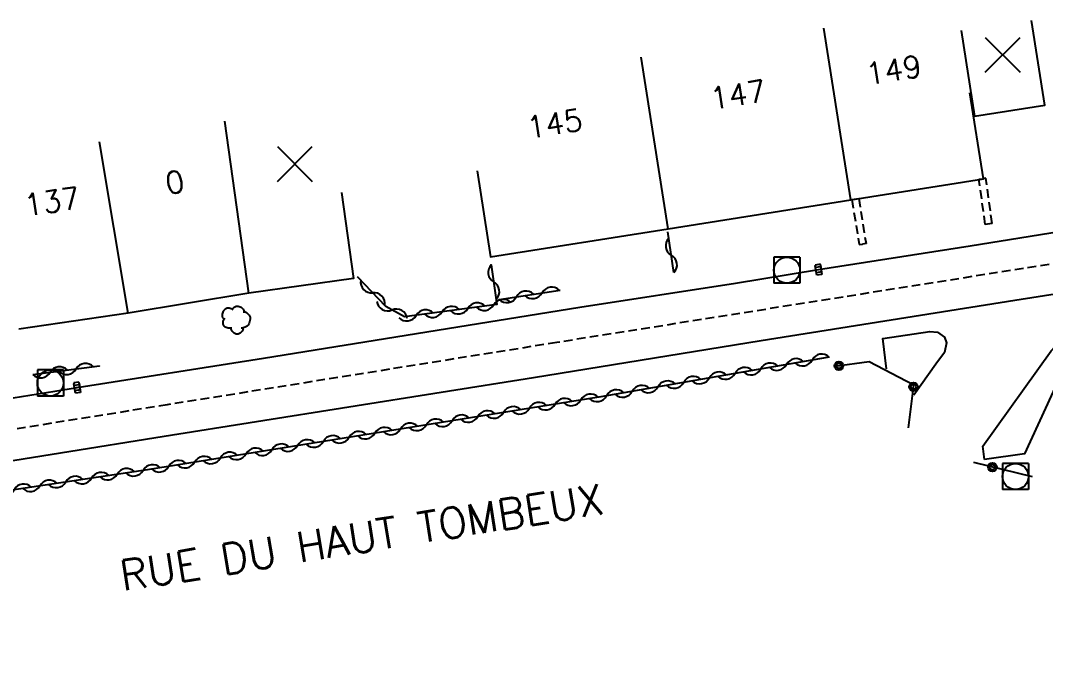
# Model space of a CAD drawing. Header units: millimetres. Extents: x 257000 to 258000, y 143999 to 144912.
# Drawn here: x 257600.6 to 257659.5, y 144025.3 to 144062.9 of the extents above; entities that cross this region are included whole.
import ezdxf
from ezdxf.enums import TextEntityAlignment as Align

# ---------------------------------------------------------------- set-up
doc = ezdxf.new("R2010")
doc.units = ezdxf.units.MM
doc.linetypes.add('DASHED', pattern=[0.75, 0.5, -0.25])
doc.layers.get('0').update_dxf_attribs({"linetype": 'CONTINUOUS'})
for name, color, linetype in [('W0001', 6, 'DASHED'), ('W0008', 7, 'CONTINUOUS'), ('W0100', 7, 'CONTINUOUS'), ('W0112', 1, 'DASHED'), ('W0300', 7, 'CONTINUOUS'), ('W0310', 3, 'CONTINUOUS'), ('W0322', 7, 'CONTINUOUS'), ('W0400', 7, 'CONTINUOUS'), ('W0420', 7, 'CONTINUOUS'), ('W0989', 7, 'CONTINUOUS'), ('W0991', 7, 'CONTINUOUS'), ('W1102', 7, 'CONTINUOUS')]:
    doc.layers.add(name, color=color, linetype=linetype)
doc.styles.get("Standard").update_dxf_attribs({"font": 'romans.shx', "width": 0.85})

# ---------------------------------------------------------------- blocks, each defined once
blk = doc.blocks.new('T400')
for p, q in [((-0.15, 0.3), (0.15, 0.3)), ((-0.15, -0.25), (-0.15, 0.3)), ((-0.15, 0.15), (0.15, 0.15)), ((-0.15, 0), (0.15, 0)), ((0.15, 0.3), (0.15, -0.25)), ((-0.15, -0.15), (0.15, -0.15)), ((-0.15, -0.25), (-0.15, -0.3)), ((-0.15, -0.3), (0.15, -0.3)), ((0.15, -0.3), (0.15, -0.25))]:
    blk.add_line(p, q)
blk = doc.blocks.new('T420')
for p, q in [((0.75, 0.75), (-0.75, 0.75)), ((-0.75, 0.75), (-0.75, -0.75)), ((0.75, 0.75), (0.75, -0.75)), ((0.75, -0.75), (-0.75, -0.75))]:
    blk.add_line(p, q)
blk.add_ellipse((0, 0), major_axis=(-0.53, 0.53), ratio=1, start_param=3.926991, end_param=10.210176)
blk = doc.blocks.new('t991o')
at = {"color": 0, "linetype": 'Continuous'}
for p, q in [((-1, 1), (1, -1)), ((-1, -1), (1, 1))]:
    blk.add_line(p, q, dxfattribs=at)
blk = doc.blocks.new('T300')
for p, q in [((-0.686, 0.629), (-0.8, 0.514)), ((-0.571, 0.686), (-0.686, 0.629)), ((-0.457, 0.686), (-0.571, 0.686)), ((-0.286, 0.629), (-0.457, 0.686)), ((-0.286, 0.629), (-0.171, 0.743)), ((-0.229, 0.571), (-0.286, 0.629)), ((-0.171, 0.743), (-0.057, 0.8)), ((-0.057, 0.8), (0.057, 0.8)), ((0.057, 0.8), (0.229, 0.743)), ((0.229, 0.743), (0.343, 0.629)), ((0.343, 0.629), (0.4, 0.514)), ((-0.8, 0.514), (-0.857, 0.343)), ((-0.857, 0.343), (-0.857, 0.171)), ((-0.857, 0.171), (-0.743, 0.057)), ((-0.8, -0.057), (-0.743, 0.057)), ((-0.743, 0.057), (-0.686, 0.114)), ((0.457, 0.457), (0.343, 0.457)), ((0.4, 0.514), (0.4, 0.457)), ((0.571, 0.4), (0.457, 0.457)), ((0.571, 0.4), (0.686, 0.286)), ((0.686, 0.286), (0.743, 0.171)), ((0.743, 0.057), (0.686, -0.171)), ((0.743, 0.171), (0.743, 0.057)), ((-0.8, -0.171), (-0.8, -0.057)), ((-0.8, -0.229), (-0.8, -0.171)), ((-0.743, -0.343), (-0.8, -0.229)), ((-0.686, -0.4), (-0.743, -0.343)), ((-0.514, -0.457), (-0.686, -0.4)), ((-0.4, -0.457), (-0.514, -0.457)), ((-0.4, -0.457), (-0.343, -0.457)), ((-0.343, -0.457), (-0.343, -0.4)), ((-0.343, -0.514), (-0.343, -0.457)), ((-0.286, -0.629), (-0.343, -0.514)), ((0.286, -0.457), (0.229, -0.457)), ((0.457, -0.4), (0.286, -0.457)), ((0.343, -0.514), (0.286, -0.629)), ((0.343, -0.514), (0.343, -0.457)), ((0.571, -0.343), (0.457, -0.4)), ((0.629, -0.286), (0.571, -0.343)), ((0.686, -0.171), (0.629, -0.286)), ((-0.171, -0.743), (-0.286, -0.629)), ((-0.057, -0.8), (-0.171, -0.743)), ((0.057, -0.8), (-0.057, -0.8)), ((0.171, -0.743), (0.057, -0.8)), ((0.229, -0.686), (0.171, -0.743)), ((0.286, -0.629), (0.229, -0.686))]:
    blk.add_line(p, q)
blk = doc.blocks.new('t322o')
at = {"color": 0, "linetype": 'Continuous'}
for radius in [0.25, 0.15]:
    blk.add_circle((0, 0), radius, dxfattribs=at)
blk = doc.blocks.new('t310o')
at = {"color": 0, "linetype": 'Continuous'}
for centre, start, end in [((-0.5, 0.375), 216.8699, 323.1304), ((0.5, -0.375), 36.8699, 143.1303)]:
    blk.add_arc(centre, 0.625, start, end, dxfattribs=at)

msp = doc.modelspace()

# ---------------------------------------------------------------- linework, layer by layer
at = {"layer": 'W0001'}
msp.add_lwpolyline([(257692.471, 144045.798), (257681.964, 144050.148), (257674.941, 144050.862), (257669.135, 144050.577), (257661.953, 144049.17), (257631.415, 144044.321), (257609.018, 144040.735), (257599.786, 144039.26), (257582.442, 144036.539), (257570.525, 144034.624), (257565.55, 144033.754), (257559.785, 144032.052), (257555.594, 144028.97)], dxfattribs=at)
at = {"layer": 'W0008'}
for points in [[(257666.73, 144051.725), (257655.185, 144049.865), (257646.472, 144048.507), (257641.694, 144047.72), (257632.75, 144046.345), (257614.545, 144043.409), (257603.833, 144041.719), (257602.551, 144041.493), (257599.683, 144041.044), (257597.276, 144040.657), (257590.555, 144039.573), (257581.468, 144038.194), (257573.695, 144036.93), (257565.26, 144035.61), (257558.964, 144034.45), (257553.484, 144032.667), (257553.563, 144032.454)], [(257668.13, 144048.361), (257657.765, 144046.729), (257643.164, 144044.421), (257630.08, 144042.297), (257608.846, 144038.906), (257590.93, 144036.044), (257575.903, 144033.725), (257567.242, 144032.233), (257564.438, 144031.561), (257561.848, 144030.508), (257559.364, 144028.798), (257558.071, 144026.649), (257557.704, 144025.273)], [(257650.385, 144042.812), (257650.167, 144044.547), (257652.865, 144044.953), (257653.309, 144044.92), (257653.724, 144044.631), (257653.822, 144044.297), (257653.707, 144043.742), (257653.22, 144043.068), (257651.945, 144041.298)], [(257656.023, 144037.587), (257655.911, 144038.357), (257659.84, 144043.85), (257660.067, 144044.07), (257660.334, 144044.209), (257660.731, 144044.05), (257660.845, 144043.676), (257660.733, 144043.177), (257658.318, 144037.919), (257656.023, 144037.587)]]:
    msp.add_lwpolyline(points, dxfattribs=at)
at = {"layer": 'W0100'}
for points in [[(257654.675, 144062.285), (257655.448, 144057.345), (257659.478, 144057.976), (257658.714, 144062.852), (257658.714, 144062.852), (257658.714, 144062.852), (257658.714, 144062.852), (257658.714, 144062.852), (257658.714, 144062.852), (257658.714, 144062.852), (257658.714, 144062.852), (257658.714, 144062.852), (257658.714, 144062.852), (257658.714, 144062.852), (257658.714, 144062.852), (257658.714, 144062.852), (257658.714, 144062.852), (257658.714, 144062.852), (257658.714, 144062.852), (257658.714, 144062.852), (257658.714, 144062.852), (257658.714, 144062.852), (257658.714, 144062.852), (257658.714, 144062.852), (257658.714, 144062.852), (257658.714, 144062.852), (257658.714, 144062.852), (257658.714, 144062.852), (257658.714, 144062.852), (257658.714, 144062.852), (257658.714, 144062.852), (257658.714, 144062.852), (257658.714, 144062.852), (257658.714, 144062.852), (257658.714, 144062.852), (257658.714, 144062.852), (257658.714, 144062.852), (257658.714, 144062.852), (257658.714, 144062.852), (257658.714, 144062.852), (257658.714, 144062.852), (257658.714, 144062.852), (257658.714, 144062.852), (257658.714, 144062.852), (257658.714, 144062.852), (257658.714, 144062.852), (257658.714, 144062.852), (257658.714, 144062.852), (257658.714, 144062.852), (257658.714, 144062.852), (257658.714, 144062.852), (257658.714, 144062.852), (257658.714, 144062.852), (257658.714, 144062.852), (257658.714, 144062.852), (257658.714, 144062.852), (257658.714, 144062.852), (257658.714, 144062.852), (257658.714, 144062.852), (257658.714, 144062.852), (257658.714, 144062.852), (257658.714, 144062.852), (257658.714, 144062.852), (257658.714, 144062.852), (257658.714, 144062.852), (257658.714, 144062.852), (257658.714, 144062.852), (257658.714, 144062.852), (257658.714, 144062.852), (257658.714, 144062.852), (257658.714, 144062.852), (257658.714, 144062.852), (257658.714, 144062.852), (257658.714, 144062.852), (257658.714, 144062.852), (257658.714, 144062.852), (257658.714, 144062.852), (257658.714, 144062.852), (257658.714, 144062.852), (257658.714, 144062.852), (257658.714, 144062.852), (257658.714, 144062.852), (257658.714, 144062.852), (257658.714, 144062.852), (257658.714, 144062.852), (257658.714, 144062.852), (257658.714, 144062.852), (257658.714, 144062.852), (257658.714, 144062.852), (257658.714, 144062.852), (257658.714, 144062.852), (257658.714, 144062.852), (257658.714, 144062.852), (257658.714, 144062.852), (257658.714, 144062.852), (257658.714, 144062.852), (257658.714, 144062.852), (257658.714, 144062.852), (257658.714, 144062.852), (257658.714, 144062.852), (257658.714, 144062.852), (257658.714, 144062.852), (257658.714, 144062.852), (257658.714, 144062.852), (257658.714, 144062.852), (257658.714, 144062.852), (257658.714, 144062.852), (257658.714, 144062.852), (257658.714, 144062.852), (257658.714, 144062.852), (257658.714, 144062.852), (257658.714, 144062.852), (257658.714, 144062.852), (257658.714, 144062.852), (257658.714, 144062.852), (257658.714, 144062.852), (257658.714, 144062.852), (257658.714, 144062.852), (257658.714, 144062.852), (257658.714, 144062.852)], [(257626.834, 144054.193), (257627.614, 144049.255), (257637.822, 144050.868), (257648.337, 144052.524), (257655.964, 144053.747), (257655.172, 144058.684), (257655.172, 144058.684), (257655.172, 144058.684), (257655.172, 144058.684), (257655.172, 144058.684), (257655.172, 144058.684), (257655.172, 144058.684), (257655.172, 144058.684), (257655.172, 144058.684), (257655.172, 144058.684), (257655.172, 144058.684), (257655.172, 144058.684), (257655.172, 144058.684), (257655.172, 144058.684), (257655.172, 144058.684), (257655.172, 144058.684), (257655.172, 144058.684), (257655.172, 144058.684), (257655.172, 144058.684), (257655.172, 144058.684), (257655.172, 144058.684), (257655.172, 144058.684), (257655.172, 144058.684), (257655.172, 144058.684), (257655.172, 144058.684), (257655.172, 144058.684), (257655.172, 144058.684), (257655.172, 144058.684), (257655.172, 144058.684), (257655.172, 144058.684), (257655.172, 144058.684), (257655.172, 144058.684), (257655.172, 144058.684), (257655.172, 144058.684), (257655.172, 144058.684), (257655.172, 144058.684), (257655.172, 144058.684), (257655.172, 144058.684), (257655.172, 144058.684), (257655.172, 144058.684), (257655.172, 144058.684), (257655.172, 144058.684), (257655.172, 144058.684), (257655.172, 144058.684), (257655.172, 144058.684), (257655.172, 144058.684), (257655.172, 144058.684), (257655.172, 144058.684), (257655.172, 144058.684), (257655.172, 144058.684), (257655.172, 144058.684), (257655.172, 144058.684), (257655.172, 144058.684), (257655.172, 144058.684), (257655.172, 144058.684), (257655.172, 144058.684), (257655.172, 144058.684), (257655.172, 144058.684), (257655.172, 144058.684), (257655.172, 144058.684), (257655.172, 144058.684), (257655.172, 144058.684), (257655.172, 144058.684), (257655.172, 144058.684), (257655.172, 144058.684), (257655.172, 144058.684), (257655.172, 144058.684), (257655.172, 144058.684), (257655.172, 144058.684), (257655.172, 144058.684), (257655.172, 144058.684), (257655.172, 144058.684), (257655.172, 144058.684), (257655.172, 144058.684), (257655.172, 144058.684), (257655.172, 144058.684), (257655.172, 144058.684), (257655.172, 144058.684), (257655.172, 144058.684), (257655.172, 144058.684), (257655.172, 144058.684), (257655.172, 144058.684), (257655.172, 144058.684), (257655.172, 144058.684), (257655.172, 144058.684), (257655.172, 144058.684), (257655.172, 144058.684), (257655.172, 144058.684), (257655.172, 144058.684), (257655.172, 144058.684), (257655.172, 144058.684), (257655.172, 144058.684), (257655.172, 144058.684), (257655.172, 144058.684), (257655.172, 144058.684), (257655.172, 144058.684), (257655.172, 144058.684), (257655.172, 144058.684), (257655.172, 144058.684), (257655.172, 144058.684), (257655.172, 144058.684), (257655.172, 144058.684), (257655.172, 144058.684), (257655.172, 144058.684), (257655.172, 144058.684), (257655.172, 144058.684), (257655.172, 144058.684), (257655.172, 144058.684), (257655.172, 144058.684), (257655.172, 144058.684), (257655.172, 144058.684), (257655.172, 144058.684), (257655.172, 144058.684), (257655.172, 144058.684), (257655.172, 144058.684)], [(257619.027, 144052.949), (257619.718, 144047.997), (257613.698, 144047.158), (257606.759, 144046.005), (257600.485, 144045.086)]]:
    msp.add_lwpolyline(points, dxfattribs=at)
at = {"layer": 'W0112'}
for points in [[(257656.458, 144051.165), (257656.062, 144051.11), (257655.694, 144053.716), (257655.892, 144053.744), (257655.892, 144053.744), (257655.892, 144053.744), (257655.892, 144053.744), (257655.892, 144053.744), (257655.892, 144053.744), (257655.892, 144053.744), (257655.892, 144053.744), (257655.892, 144053.744), (257655.892, 144053.744), (257655.892, 144053.744), (257655.892, 144053.744), (257655.892, 144053.744), (257655.892, 144053.744), (257655.892, 144053.744), (257655.892, 144053.744), (257655.892, 144053.744), (257655.892, 144053.744), (257655.892, 144053.744), (257655.892, 144053.744), (257655.892, 144053.744), (257655.892, 144053.744), (257655.892, 144053.744), (257655.892, 144053.744), (257655.892, 144053.744), (257655.892, 144053.744), (257655.892, 144053.744), (257655.892, 144053.744), (257655.892, 144053.744), (257655.892, 144053.744), (257655.892, 144053.744), (257655.892, 144053.744), (257655.892, 144053.744), (257655.892, 144053.744), (257655.892, 144053.744), (257655.892, 144053.744), (257655.892, 144053.744), (257655.892, 144053.744), (257655.892, 144053.744), (257655.892, 144053.744), (257655.892, 144053.744), (257655.892, 144053.744), (257655.892, 144053.744), (257655.892, 144053.744), (257655.892, 144053.744), (257655.892, 144053.744), (257655.892, 144053.744), (257655.892, 144053.744), (257655.892, 144053.744), (257655.892, 144053.744), (257655.892, 144053.744), (257655.892, 144053.744), (257655.892, 144053.744), (257655.892, 144053.744), (257655.892, 144053.744), (257655.892, 144053.744), (257655.892, 144053.744), (257655.892, 144053.744), (257655.892, 144053.744), (257655.892, 144053.744), (257655.892, 144053.744), (257655.892, 144053.744), (257655.892, 144053.744), (257655.892, 144053.744), (257655.892, 144053.744), (257655.892, 144053.744), (257655.892, 144053.744), (257655.892, 144053.744), (257655.892, 144053.744), (257655.892, 144053.744), (257655.892, 144053.744), (257655.892, 144053.744), (257655.892, 144053.744), (257655.892, 144053.744), (257655.892, 144053.744), (257655.892, 144053.744), (257655.892, 144053.744), (257655.892, 144053.744), (257655.892, 144053.744), (257655.892, 144053.744), (257655.892, 144053.744), (257655.892, 144053.744), (257655.892, 144053.744), (257655.892, 144053.744), (257655.892, 144053.744), (257655.892, 144053.744), (257655.892, 144053.744), (257655.892, 144053.744), (257655.892, 144053.744), (257655.892, 144053.744), (257655.892, 144053.744), (257655.892, 144053.744), (257655.892, 144053.744), (257655.892, 144053.744), (257655.892, 144053.744), (257655.892, 144053.744), (257655.892, 144053.744), (257655.892, 144053.744), (257655.892, 144053.744), (257655.892, 144053.744), (257655.892, 144053.744), (257655.892, 144053.744), (257655.892, 144053.744), (257655.892, 144053.744), (257655.892, 144053.744), (257655.892, 144053.744), (257655.892, 144053.744), (257655.892, 144053.744), (257655.892, 144053.744), (257655.892, 144053.744), (257655.892, 144053.744), (257655.892, 144053.744), (257655.892, 144053.744), (257655.892, 144053.744), (257655.892, 144053.744), (257655.892, 144053.744), (257655.892, 144053.744)], [(257656.458, 144051.165), (257656.09, 144053.772), (257655.892, 144053.744), (257655.892, 144053.744), (257655.892, 144053.744), (257655.892, 144053.744), (257655.892, 144053.744), (257655.892, 144053.744), (257655.892, 144053.744), (257655.892, 144053.744), (257655.892, 144053.744), (257655.892, 144053.744), (257655.892, 144053.744), (257655.892, 144053.744), (257655.892, 144053.744), (257655.892, 144053.744), (257655.892, 144053.744), (257655.892, 144053.744), (257655.892, 144053.744), (257655.892, 144053.744), (257655.892, 144053.744), (257655.892, 144053.744), (257655.892, 144053.744), (257655.892, 144053.744), (257655.892, 144053.744), (257655.892, 144053.744), (257655.892, 144053.744), (257655.892, 144053.744), (257655.892, 144053.744), (257655.892, 144053.744), (257655.892, 144053.744), (257655.892, 144053.744), (257655.892, 144053.744), (257655.892, 144053.744), (257655.892, 144053.744), (257655.892, 144053.744), (257655.892, 144053.744), (257655.892, 144053.744), (257655.892, 144053.744), (257655.892, 144053.744), (257655.892, 144053.744), (257655.892, 144053.744), (257655.892, 144053.744), (257655.892, 144053.744), (257655.892, 144053.744), (257655.892, 144053.744), (257655.892, 144053.744), (257655.892, 144053.744), (257655.892, 144053.744), (257655.892, 144053.744), (257655.892, 144053.744), (257655.892, 144053.744), (257655.892, 144053.744), (257655.892, 144053.744), (257655.892, 144053.744), (257655.892, 144053.744), (257655.892, 144053.744), (257655.892, 144053.744), (257655.892, 144053.744), (257655.892, 144053.744), (257655.892, 144053.744), (257655.892, 144053.744), (257655.892, 144053.744), (257655.892, 144053.744), (257655.892, 144053.744), (257655.892, 144053.744), (257655.892, 144053.744), (257655.892, 144053.744), (257655.892, 144053.744), (257655.892, 144053.744), (257655.892, 144053.744), (257655.892, 144053.744), (257655.892, 144053.744), (257655.892, 144053.744), (257655.892, 144053.744), (257655.892, 144053.744), (257655.892, 144053.744), (257655.892, 144053.744), (257655.892, 144053.744), (257655.892, 144053.744), (257655.892, 144053.744), (257655.892, 144053.744), (257655.892, 144053.744), (257655.892, 144053.744), (257655.892, 144053.744), (257655.892, 144053.744), (257655.892, 144053.744), (257655.892, 144053.744), (257655.892, 144053.744), (257655.892, 144053.744), (257655.892, 144053.744), (257655.892, 144053.744), (257655.892, 144053.744), (257655.892, 144053.744), (257655.892, 144053.744), (257655.892, 144053.744), (257655.892, 144053.744), (257655.892, 144053.744), (257655.892, 144053.744), (257655.892, 144053.744), (257655.892, 144053.744), (257655.892, 144053.744), (257655.892, 144053.744), (257655.892, 144053.744), (257655.892, 144053.744), (257655.892, 144053.744), (257655.892, 144053.744), (257655.892, 144053.744), (257655.892, 144053.744), (257655.892, 144053.744), (257655.892, 144053.744), (257655.892, 144053.744), (257655.892, 144053.744), (257655.892, 144053.744), (257655.892, 144053.744), (257655.892, 144053.744), (257655.892, 144053.744), (257655.892, 144053.744), (257655.892, 144053.744), (257655.892, 144053.744)], [(257648.387, 144052.542), (257648.782, 144052.606), (257649.2, 144050.021), (257649.002, 144049.989), (257649.002, 144049.989), (257649.002, 144049.989), (257649.002, 144049.989), (257649.002, 144049.989), (257649.002, 144049.989), (257649.002, 144049.989), (257649.002, 144049.989), (257649.002, 144049.989), (257649.002, 144049.989), (257649.002, 144049.989), (257649.002, 144049.989), (257649.002, 144049.989), (257649.002, 144049.989), (257649.002, 144049.989), (257649.002, 144049.989), (257649.002, 144049.989), (257649.002, 144049.989), (257649.002, 144049.989), (257649.002, 144049.989), (257649.002, 144049.989), (257649.002, 144049.989), (257649.002, 144049.989), (257649.002, 144049.989), (257649.002, 144049.989), (257649.002, 144049.989), (257649.002, 144049.989), (257649.002, 144049.989), (257649.002, 144049.989), (257649.002, 144049.989), (257649.002, 144049.989), (257649.002, 144049.989), (257649.002, 144049.989), (257649.002, 144049.989), (257649.002, 144049.989), (257649.002, 144049.989), (257649.002, 144049.989), (257649.002, 144049.989), (257649.002, 144049.989), (257649.002, 144049.989), (257649.002, 144049.989), (257649.002, 144049.989), (257649.002, 144049.989), (257649.002, 144049.989), (257649.002, 144049.989), (257649.002, 144049.989), (257649.002, 144049.989), (257649.002, 144049.989), (257649.002, 144049.989), (257649.002, 144049.989), (257649.002, 144049.989), (257649.002, 144049.989), (257649.002, 144049.989), (257649.002, 144049.989), (257649.002, 144049.989), (257649.002, 144049.989), (257649.002, 144049.989), (257649.002, 144049.989), (257649.002, 144049.989), (257649.002, 144049.989), (257649.002, 144049.989), (257649.002, 144049.989), (257649.002, 144049.989), (257649.002, 144049.989), (257649.002, 144049.989), (257649.002, 144049.989), (257649.002, 144049.989), (257649.002, 144049.989), (257649.002, 144049.989), (257649.002, 144049.989), (257649.002, 144049.989), (257649.002, 144049.989), (257649.002, 144049.989), (257649.002, 144049.989), (257649.002, 144049.989), (257649.002, 144049.989), (257649.002, 144049.989), (257649.002, 144049.989), (257649.002, 144049.989), (257649.002, 144049.989), (257649.002, 144049.989), (257649.002, 144049.989), (257649.002, 144049.989), (257649.002, 144049.989), (257649.002, 144049.989), (257649.002, 144049.989), (257649.002, 144049.989), (257649.002, 144049.989), (257649.002, 144049.989), (257649.002, 144049.989), (257649.002, 144049.989), (257649.002, 144049.989), (257649.002, 144049.989), (257649.002, 144049.989), (257649.002, 144049.989), (257649.002, 144049.989), (257649.002, 144049.989), (257649.002, 144049.989), (257649.002, 144049.989), (257649.002, 144049.989), (257649.002, 144049.989), (257649.002, 144049.989), (257649.002, 144049.989), (257649.002, 144049.989), (257649.002, 144049.989), (257649.002, 144049.989), (257649.002, 144049.989), (257649.002, 144049.989), (257649.002, 144049.989), (257649.002, 144049.989), (257649.002, 144049.989), (257649.002, 144049.989), (257649.002, 144049.989), (257649.002, 144049.989), (257649.002, 144049.989), (257649.002, 144049.989), (257649.002, 144049.989)], [(257648.387, 144052.542), (257648.805, 144049.958), (257649.002, 144049.989), (257649.002, 144049.989), (257649.002, 144049.989), (257649.002, 144049.989), (257649.002, 144049.989), (257649.002, 144049.989), (257649.002, 144049.989), (257649.002, 144049.989), (257649.002, 144049.989), (257649.002, 144049.989), (257649.002, 144049.989), (257649.002, 144049.989), (257649.002, 144049.989), (257649.002, 144049.989), (257649.002, 144049.989), (257649.002, 144049.989), (257649.002, 144049.989), (257649.002, 144049.989), (257649.002, 144049.989), (257649.002, 144049.989), (257649.002, 144049.989), (257649.002, 144049.989), (257649.002, 144049.989), (257649.002, 144049.989), (257649.002, 144049.989), (257649.002, 144049.989), (257649.002, 144049.989), (257649.002, 144049.989), (257649.002, 144049.989), (257649.002, 144049.989), (257649.002, 144049.989), (257649.002, 144049.989), (257649.002, 144049.989), (257649.002, 144049.989), (257649.002, 144049.989), (257649.002, 144049.989), (257649.002, 144049.989), (257649.002, 144049.989), (257649.002, 144049.989), (257649.002, 144049.989), (257649.002, 144049.989), (257649.002, 144049.989), (257649.002, 144049.989), (257649.002, 144049.989), (257649.002, 144049.989), (257649.002, 144049.989), (257649.002, 144049.989), (257649.002, 144049.989), (257649.002, 144049.989), (257649.002, 144049.989), (257649.002, 144049.989), (257649.002, 144049.989), (257649.002, 144049.989), (257649.002, 144049.989), (257649.002, 144049.989), (257649.002, 144049.989), (257649.002, 144049.989), (257649.002, 144049.989), (257649.002, 144049.989), (257649.002, 144049.989), (257649.002, 144049.989), (257649.002, 144049.989), (257649.002, 144049.989), (257649.002, 144049.989), (257649.002, 144049.989), (257649.002, 144049.989), (257649.002, 144049.989), (257649.002, 144049.989), (257649.002, 144049.989), (257649.002, 144049.989), (257649.002, 144049.989), (257649.002, 144049.989), (257649.002, 144049.989), (257649.002, 144049.989), (257649.002, 144049.989), (257649.002, 144049.989), (257649.002, 144049.989), (257649.002, 144049.989), (257649.002, 144049.989), (257649.002, 144049.989), (257649.002, 144049.989), (257649.002, 144049.989), (257649.002, 144049.989), (257649.002, 144049.989), (257649.002, 144049.989), (257649.002, 144049.989), (257649.002, 144049.989), (257649.002, 144049.989), (257649.002, 144049.989), (257649.002, 144049.989), (257649.002, 144049.989), (257649.002, 144049.989), (257649.002, 144049.989), (257649.002, 144049.989), (257649.002, 144049.989), (257649.002, 144049.989), (257649.002, 144049.989), (257649.002, 144049.989), (257649.002, 144049.989), (257649.002, 144049.989), (257649.002, 144049.989), (257649.002, 144049.989), (257649.002, 144049.989), (257649.002, 144049.989), (257649.002, 144049.989), (257649.002, 144049.989), (257649.002, 144049.989), (257649.002, 144049.989), (257649.002, 144049.989), (257649.002, 144049.989), (257649.002, 144049.989), (257649.002, 144049.989), (257649.002, 144049.989), (257649.002, 144049.989), (257649.002, 144049.989), (257649.002, 144049.989), (257649.002, 144049.989), (257649.002, 144049.989)]]:
    msp.add_lwpolyline(points, dxfattribs=at)
at = {"layer": 'W0310'}
for points in [[(257638.156, 144048.35), (257637.8, 144050.694), (257637.8, 144050.694), (257637.8, 144050.694), (257637.8, 144050.694), (257637.8, 144050.694), (257637.8, 144050.694), (257637.8, 144050.694), (257637.8, 144050.694), (257637.8, 144050.694), (257637.8, 144050.694), (257637.8, 144050.694), (257637.8, 144050.694), (257637.8, 144050.694), (257637.8, 144050.694), (257637.8, 144050.694), (257637.8, 144050.694), (257637.8, 144050.694), (257637.8, 144050.694), (257637.8, 144050.694), (257637.8, 144050.694), (257637.8, 144050.694), (257637.8, 144050.694), (257637.8, 144050.694), (257637.8, 144050.694), (257637.8, 144050.694), (257637.8, 144050.694), (257637.8, 144050.694), (257637.8, 144050.694), (257637.8, 144050.694), (257637.8, 144050.694), (257637.8, 144050.694), (257637.8, 144050.694), (257637.8, 144050.694), (257637.8, 144050.694), (257637.8, 144050.694), (257637.8, 144050.694), (257637.8, 144050.694), (257637.8, 144050.694), (257637.8, 144050.694), (257637.8, 144050.694), (257637.8, 144050.694), (257637.8, 144050.694), (257637.8, 144050.694), (257637.8, 144050.694), (257637.8, 144050.694), (257637.8, 144050.694), (257637.8, 144050.694), (257637.8, 144050.694), (257637.8, 144050.694), (257637.8, 144050.694), (257637.8, 144050.694), (257637.8, 144050.694), (257637.8, 144050.694), (257637.8, 144050.694), (257637.8, 144050.694), (257637.8, 144050.694), (257637.8, 144050.694), (257637.8, 144050.694), (257637.8, 144050.694), (257637.8, 144050.694), (257637.8, 144050.694), (257637.8, 144050.694), (257637.8, 144050.694), (257637.8, 144050.694), (257637.8, 144050.694), (257637.8, 144050.694), (257637.8, 144050.694), (257637.8, 144050.694), (257637.8, 144050.694), (257637.8, 144050.694), (257637.8, 144050.694), (257637.8, 144050.694), (257637.8, 144050.694), (257637.8, 144050.694), (257637.8, 144050.694), (257637.8, 144050.694), (257637.8, 144050.694), (257637.8, 144050.694), (257637.8, 144050.694), (257637.8, 144050.694), (257637.8, 144050.694), (257637.8, 144050.694), (257637.8, 144050.694), (257637.8, 144050.694), (257637.8, 144050.694), (257637.8, 144050.694), (257637.8, 144050.694), (257637.8, 144050.694), (257637.8, 144050.694), (257637.8, 144050.694), (257637.8, 144050.694), (257637.8, 144050.694), (257637.8, 144050.694), (257637.8, 144050.694), (257637.8, 144050.694), (257637.8, 144050.694), (257637.8, 144050.694), (257637.8, 144050.694), (257637.8, 144050.694), (257637.8, 144050.694)], [(257637.8, 144050.694), (257637.8, 144050.694), (257637.8, 144050.694), (257637.8, 144050.694), (257637.8, 144050.694), (257637.8, 144050.694), (257637.8, 144050.694), (257637.8, 144050.694), (257637.8, 144050.694), (257637.8, 144050.694), (257637.8, 144050.694), (257637.8, 144050.694), (257637.8, 144050.694), (257637.8, 144050.694), (257637.8, 144050.694), (257637.8, 144050.694), (257637.8, 144050.694), (257637.8, 144050.694), (257637.8, 144050.694), (257637.8, 144050.694)], [(257627.651, 144048.797), (257627.651, 144048.797), (257627.651, 144048.797), (257627.651, 144048.797), (257627.651, 144048.797), (257627.651, 144048.797), (257627.651, 144048.797), (257627.651, 144048.797), (257627.651, 144048.797), (257627.651, 144048.797), (257627.651, 144048.797), (257627.651, 144048.797), (257627.651, 144048.797), (257627.651, 144048.797), (257627.651, 144048.797), (257627.651, 144048.797), (257627.977, 144046.51), (257622.661, 144045.792), (257621.58, 144046.399), (257619.952, 144048.105)], [(257627.651, 144048.797), (257627.651, 144048.797), (257627.651, 144048.797), (257627.651, 144048.797), (257627.651, 144048.797), (257627.651, 144048.797), (257627.651, 144048.797), (257627.651, 144048.797), (257627.651, 144048.797), (257627.651, 144048.797), (257627.651, 144048.797), (257627.651, 144048.797), (257627.651, 144048.797), (257627.651, 144048.797), (257627.651, 144048.797), (257627.651, 144048.797), (257627.651, 144048.797), (257627.651, 144048.797), (257627.651, 144048.797), (257627.651, 144048.797), (257627.651, 144048.797), (257627.651, 144048.797), (257627.651, 144048.797), (257627.651, 144048.797), (257627.651, 144048.797), (257627.651, 144048.797), (257627.651, 144048.797), (257627.651, 144048.797), (257627.651, 144048.797), (257627.651, 144048.797), (257627.651, 144048.797), (257627.651, 144048.797), (257627.651, 144048.797), (257627.651, 144048.797), (257627.651, 144048.797), (257627.651, 144048.797), (257627.651, 144048.797), (257627.651, 144048.797), (257627.651, 144048.797), (257627.651, 144048.797), (257627.651, 144048.797), (257627.651, 144048.797), (257627.651, 144048.797), (257627.651, 144048.797), (257627.651, 144048.797), (257627.651, 144048.797), (257627.651, 144048.797), (257627.651, 144048.797), (257627.651, 144048.797), (257627.651, 144048.797), (257627.651, 144048.797), (257627.651, 144048.797), (257627.651, 144048.797), (257627.651, 144048.797), (257627.651, 144048.797), (257627.651, 144048.797), (257627.651, 144048.797), (257627.651, 144048.797), (257627.651, 144048.797), (257627.651, 144048.797), (257627.651, 144048.797), (257627.651, 144048.797), (257627.651, 144048.797), (257627.651, 144048.797), (257627.651, 144048.797), (257627.651, 144048.797), (257627.651, 144048.797), (257627.651, 144048.797), (257627.651, 144048.797), (257627.651, 144048.797), (257627.651, 144048.797), (257627.651, 144048.797), (257627.651, 144048.797), (257627.651, 144048.797), (257627.651, 144048.797), (257627.651, 144048.797), (257627.651, 144048.797), (257627.651, 144048.797), (257627.651, 144048.797), (257627.651, 144048.797), (257627.651, 144048.797), (257627.651, 144048.797), (257627.651, 144048.797), (257627.651, 144048.797), (257627.651, 144048.797), (257627.651, 144048.797), (257627.651, 144048.797), (257627.651, 144048.797), (257627.651, 144048.797), (257627.651, 144048.797), (257627.651, 144048.797), (257627.651, 144048.797), (257627.651, 144048.797), (257627.651, 144048.797), (257627.651, 144048.797), (257627.651, 144048.797), (257627.651, 144048.797), (257627.651, 144048.797), (257627.651, 144048.797), (257627.651, 144048.797), (257627.651, 144048.797)], [(257628.103, 144046.789), (257628.103, 144046.789), (257628.103, 144046.789), (257628.103, 144046.789), (257628.103, 144046.789), (257628.103, 144046.789), (257628.103, 144046.789), (257628.103, 144046.789), (257628.103, 144046.789), (257628.103, 144046.789), (257628.103, 144046.789), (257628.103, 144046.789), (257628.103, 144046.789), (257628.103, 144046.789), (257628.103, 144046.789), (257628.103, 144046.789), (257628.103, 144046.789), (257628.103, 144046.789), (257628.103, 144046.789), (257631.602, 144047.341)], [(257628.103, 144046.789), (257628.103, 144046.789), (257628.103, 144046.789), (257628.103, 144046.789), (257628.103, 144046.789), (257628.103, 144046.789), (257628.103, 144046.789), (257628.103, 144046.789), (257628.103, 144046.789), (257628.103, 144046.789), (257628.103, 144046.789), (257628.103, 144046.789), (257628.103, 144046.789), (257628.103, 144046.789), (257628.103, 144046.789), (257628.103, 144046.789), (257628.103, 144046.789), (257628.103, 144046.789), (257628.103, 144046.789), (257628.103, 144046.789), (257628.103, 144046.789), (257628.103, 144046.789), (257628.103, 144046.789), (257628.103, 144046.789), (257628.103, 144046.789), (257628.103, 144046.789), (257628.103, 144046.789), (257628.103, 144046.789), (257628.103, 144046.789), (257628.103, 144046.789), (257628.103, 144046.789), (257628.103, 144046.789), (257628.103, 144046.789), (257628.103, 144046.789), (257628.103, 144046.789), (257628.103, 144046.789), (257628.103, 144046.789), (257628.103, 144046.789), (257628.103, 144046.789), (257628.103, 144046.789), (257628.103, 144046.789), (257628.103, 144046.789), (257628.103, 144046.789), (257628.103, 144046.789), (257628.103, 144046.789), (257628.103, 144046.789), (257628.103, 144046.789), (257628.103, 144046.789), (257628.103, 144046.789), (257628.103, 144046.789), (257628.103, 144046.789), (257628.103, 144046.789), (257628.103, 144046.789), (257628.103, 144046.789), (257628.103, 144046.789), (257628.103, 144046.789), (257628.103, 144046.789), (257628.103, 144046.789), (257628.103, 144046.789), (257628.103, 144046.789), (257628.103, 144046.789), (257628.103, 144046.789), (257628.103, 144046.789), (257628.103, 144046.789), (257628.103, 144046.789), (257628.103, 144046.789), (257628.103, 144046.789), (257628.103, 144046.789), (257628.103, 144046.789), (257628.103, 144046.789), (257628.103, 144046.789), (257628.103, 144046.789), (257628.103, 144046.789), (257628.103, 144046.789), (257628.103, 144046.789), (257628.103, 144046.789), (257628.103, 144046.789), (257628.103, 144046.789), (257628.103, 144046.789), (257628.103, 144046.789), (257628.103, 144046.789), (257628.103, 144046.789), (257628.103, 144046.789), (257628.103, 144046.789), (257628.103, 144046.789), (257628.103, 144046.789), (257628.103, 144046.789), (257628.103, 144046.789), (257628.103, 144046.789), (257628.103, 144046.789), (257628.103, 144046.789), (257628.103, 144046.789), (257628.103, 144046.789), (257628.103, 144046.789), (257628.103, 144046.789), (257628.103, 144046.789), (257628.103, 144046.789), (257628.103, 144046.789), (257628.103, 144046.789), (257628.103, 144046.789), (257628.103, 144046.789)], [(257647.089, 144043.484), (257633.828, 144041.18), (257607.882, 144037.002), (257591.734, 144034.575)], [(257601.293, 144042.482), (257605.123, 144042.97), (257605.123, 144042.97), (257605.123, 144042.97), (257605.123, 144042.97), (257605.123, 144042.97), (257605.123, 144042.97), (257605.123, 144042.97), (257605.123, 144042.97), (257605.123, 144042.97), (257605.123, 144042.97), (257605.123, 144042.97), (257605.123, 144042.97), (257605.123, 144042.97), (257605.123, 144042.97), (257605.123, 144042.97), (257605.123, 144042.97), (257605.123, 144042.97), (257605.123, 144042.97), (257605.123, 144042.97), (257605.123, 144042.97), (257605.123, 144042.97), (257605.123, 144042.97), (257605.123, 144042.97), (257605.123, 144042.97), (257605.123, 144042.97), (257605.123, 144042.97), (257605.123, 144042.97), (257605.123, 144042.97), (257605.123, 144042.97), (257605.123, 144042.97), (257605.123, 144042.97), (257605.123, 144042.97), (257605.123, 144042.97), (257605.123, 144042.97), (257605.123, 144042.97), (257605.123, 144042.97), (257605.123, 144042.97), (257605.123, 144042.97), (257605.123, 144042.97), (257605.123, 144042.97), (257605.123, 144042.97), (257605.123, 144042.97), (257605.123, 144042.97), (257605.123, 144042.97), (257605.123, 144042.97), (257605.123, 144042.97), (257605.123, 144042.97), (257605.123, 144042.97), (257605.123, 144042.97), (257605.123, 144042.97), (257605.123, 144042.97), (257605.123, 144042.97), (257605.123, 144042.97), (257605.123, 144042.97), (257605.123, 144042.97), (257605.123, 144042.97), (257605.123, 144042.97), (257605.123, 144042.97), (257605.123, 144042.97), (257605.123, 144042.97), (257605.123, 144042.97), (257605.123, 144042.97), (257605.123, 144042.97), (257605.123, 144042.97), (257605.123, 144042.97), (257605.123, 144042.97), (257605.123, 144042.97), (257605.123, 144042.97), (257605.123, 144042.97), (257605.123, 144042.97), (257605.123, 144042.97), (257605.123, 144042.97), (257605.123, 144042.97), (257605.123, 144042.97), (257605.123, 144042.97), (257605.123, 144042.97), (257605.123, 144042.97), (257605.123, 144042.97), (257605.123, 144042.97), (257605.123, 144042.97), (257605.123, 144042.97), (257605.123, 144042.97), (257605.123, 144042.97), (257605.123, 144042.97), (257605.123, 144042.97), (257605.123, 144042.97), (257605.123, 144042.97), (257605.123, 144042.97), (257605.123, 144042.97), (257605.123, 144042.97), (257605.123, 144042.97), (257605.123, 144042.97), (257605.123, 144042.97), (257605.123, 144042.97), (257605.123, 144042.97), (257605.123, 144042.97), (257605.123, 144042.97), (257605.123, 144042.97), (257605.123, 144042.97), (257605.123, 144042.97)], [(257605.123, 144042.97), (257605.123, 144042.97), (257605.123, 144042.97), (257605.123, 144042.97), (257605.123, 144042.97), (257605.123, 144042.97), (257605.123, 144042.97), (257605.123, 144042.97), (257605.123, 144042.97), (257605.123, 144042.97), (257605.123, 144042.97), (257605.123, 144042.97), (257605.123, 144042.97), (257605.123, 144042.97), (257605.123, 144042.97), (257605.123, 144042.97), (257605.123, 144042.97), (257605.123, 144042.97), (257605.123, 144042.97), (257605.123, 144042.97)]]:
    msp.add_lwpolyline(points, dxfattribs=at)
at = {"layer": 'W0322'}
for points in [[(257651.636, 144039.409), (257651.948, 144041.868), (257649.387, 144043.205), (257647.411, 144042.95), (257647.411, 144042.95), (257647.411, 144042.95), (257647.411, 144042.95), (257647.411, 144042.95), (257647.411, 144042.95), (257647.411, 144042.95), (257647.411, 144042.95), (257647.411, 144042.95), (257647.411, 144042.95), (257647.411, 144042.95), (257647.411, 144042.95), (257647.411, 144042.95), (257647.411, 144042.95), (257647.411, 144042.95), (257647.411, 144042.95), (257647.411, 144042.95), (257647.411, 144042.95), (257647.411, 144042.95), (257647.411, 144042.95), (257647.411, 144042.95), (257647.411, 144042.95), (257647.411, 144042.95), (257647.411, 144042.95), (257647.411, 144042.95), (257647.411, 144042.95), (257647.411, 144042.95), (257647.411, 144042.95), (257647.411, 144042.95), (257647.411, 144042.95), (257647.411, 144042.95), (257647.411, 144042.95), (257647.411, 144042.95), (257647.411, 144042.95), (257647.411, 144042.95), (257647.411, 144042.95), (257647.411, 144042.95), (257647.411, 144042.95), (257647.411, 144042.95), (257647.411, 144042.95), (257647.411, 144042.95), (257647.411, 144042.95), (257647.411, 144042.95), (257647.411, 144042.95), (257647.411, 144042.95), (257647.411, 144042.95), (257647.411, 144042.95), (257647.411, 144042.95), (257647.411, 144042.95), (257647.411, 144042.95), (257647.411, 144042.95), (257647.411, 144042.95), (257647.411, 144042.95), (257647.411, 144042.95), (257647.411, 144042.95), (257647.411, 144042.95), (257647.411, 144042.95), (257647.411, 144042.95), (257647.411, 144042.95), (257647.411, 144042.95), (257647.411, 144042.95), (257647.411, 144042.95), (257647.411, 144042.95), (257647.411, 144042.95), (257647.411, 144042.95), (257647.411, 144042.95), (257647.411, 144042.95), (257647.411, 144042.95), (257647.411, 144042.95), (257647.411, 144042.95), (257647.411, 144042.95), (257647.411, 144042.95), (257647.411, 144042.95), (257647.411, 144042.95), (257647.411, 144042.95), (257647.411, 144042.95), (257647.411, 144042.95), (257647.411, 144042.95), (257647.411, 144042.95), (257647.411, 144042.95), (257647.411, 144042.95), (257647.411, 144042.95), (257647.411, 144042.95), (257647.411, 144042.95), (257647.411, 144042.95), (257647.411, 144042.95), (257647.411, 144042.95), (257647.411, 144042.95), (257647.411, 144042.95), (257647.411, 144042.95), (257647.411, 144042.95), (257647.411, 144042.95), (257647.411, 144042.95), (257647.411, 144042.95), (257647.411, 144042.95), (257647.411, 144042.95), (257647.411, 144042.95), (257647.411, 144042.95)], [(257647.411, 144042.95), (257647.411, 144042.95), (257647.411, 144042.95), (257647.411, 144042.95), (257647.411, 144042.95), (257647.411, 144042.95), (257647.411, 144042.95), (257647.411, 144042.95), (257647.411, 144042.95), (257647.411, 144042.95), (257647.411, 144042.95), (257647.411, 144042.95), (257647.411, 144042.95), (257647.411, 144042.95), (257647.411, 144042.95), (257647.411, 144042.95), (257647.411, 144042.95), (257647.411, 144042.95), (257647.411, 144042.95), (257647.411, 144042.95)], [(257658.778, 144036.591), (257655.401, 144037.407), (257655.401, 144037.407), (257655.401, 144037.407), (257655.401, 144037.407), (257655.401, 144037.407), (257655.401, 144037.407), (257655.401, 144037.407), (257655.401, 144037.407), (257655.401, 144037.407), (257655.401, 144037.407), (257655.401, 144037.407), (257655.401, 144037.407), (257655.401, 144037.407), (257655.401, 144037.407), (257655.401, 144037.407), (257655.401, 144037.407), (257655.401, 144037.407), (257655.401, 144037.407), (257655.401, 144037.407), (257655.401, 144037.407), (257655.401, 144037.407), (257655.401, 144037.407), (257655.401, 144037.407), (257655.401, 144037.407), (257655.401, 144037.407), (257655.401, 144037.407), (257655.401, 144037.407), (257655.401, 144037.407), (257655.401, 144037.407), (257655.401, 144037.407), (257655.401, 144037.407), (257655.401, 144037.407), (257655.401, 144037.407), (257655.401, 144037.407), (257655.401, 144037.407), (257655.401, 144037.407), (257655.401, 144037.407), (257655.401, 144037.407), (257655.401, 144037.407), (257655.401, 144037.407), (257655.401, 144037.407), (257655.401, 144037.407), (257655.401, 144037.407), (257655.401, 144037.407), (257655.401, 144037.407), (257655.401, 144037.407), (257655.401, 144037.407), (257655.401, 144037.407), (257655.401, 144037.407), (257655.401, 144037.407), (257655.401, 144037.407), (257655.401, 144037.407), (257655.401, 144037.407), (257655.401, 144037.407), (257655.401, 144037.407), (257655.401, 144037.407), (257655.401, 144037.407), (257655.401, 144037.407), (257655.401, 144037.407), (257655.401, 144037.407), (257655.401, 144037.407), (257655.401, 144037.407), (257655.401, 144037.407), (257655.401, 144037.407), (257655.401, 144037.407), (257655.401, 144037.407), (257655.401, 144037.407), (257655.401, 144037.407), (257655.401, 144037.407), (257655.401, 144037.407), (257655.401, 144037.407), (257655.401, 144037.407), (257655.401, 144037.407), (257655.401, 144037.407), (257655.401, 144037.407), (257655.401, 144037.407), (257655.401, 144037.407), (257655.401, 144037.407), (257655.401, 144037.407), (257655.401, 144037.407), (257655.401, 144037.407), (257655.401, 144037.407), (257655.401, 144037.407), (257655.401, 144037.407), (257655.401, 144037.407), (257655.401, 144037.407), (257655.401, 144037.407), (257655.401, 144037.407), (257655.401, 144037.407), (257655.401, 144037.407), (257655.401, 144037.407), (257655.401, 144037.407), (257655.401, 144037.407), (257655.401, 144037.407), (257655.401, 144037.407), (257655.401, 144037.407), (257655.401, 144037.407), (257655.401, 144037.407), (257655.401, 144037.407), (257655.401, 144037.407)], [(257655.401, 144037.407), (257655.401, 144037.407), (257655.401, 144037.407), (257655.401, 144037.407), (257655.401, 144037.407), (257655.401, 144037.407), (257655.401, 144037.407), (257655.401, 144037.407), (257655.401, 144037.407), (257655.401, 144037.407), (257655.401, 144037.407), (257655.401, 144037.407), (257655.401, 144037.407), (257655.401, 144037.407), (257655.401, 144037.407), (257655.401, 144037.407), (257655.401, 144037.407), (257655.401, 144037.407), (257655.401, 144037.407), (257655.401, 144037.407)]]:
    msp.add_lwpolyline(points, dxfattribs=at)
at = {"layer": 'W1102'}
for p, q in [((257648.337, 144052.524), (257646.781, 144062.402)), ((257637.822, 144050.868), (257636.261, 144060.745)), ((257613.698, 144047.158), (257612.317, 144057.062)), ((257606.759, 144046.005), (257605.12, 144055.87))]:
    msp.add_line(p, q, dxfattribs=at)

# ---------------------------------------------------------------- block references
at = {"layer": 'W0300'}
msp.add_blockref('T300', (257613.038, 144045.605), dxfattribs=at)
at = {"layer": 'W0310'}
for p, rotation in [((257638.006, 144049.339), 98.6360562643642), ((257627.792, 144047.807), 278.1125947638486), ((257620.83, 144047.185), 133.6598322887678), ((257629.091, 144046.945), 8.965136553537175), ((257630.572, 144047.179), 8.965136553537175), ((257621.941, 144046.196), 150.6850338323354), ((257626.302, 144046.284), 187.692107145144), ((257627.789, 144046.485), 187.692107145144), ((257623.329, 144045.882), 187.692107145144), ((257624.816, 144046.083), 187.692107145144), ((257646.104, 144043.313), 189.8562982831552), ((257603.773, 144042.798), 7.261293496116856), ((257643.148, 144042.799), 189.8562982831552), ((257644.626, 144043.056), 189.8562982831552), ((257602.285, 144042.608), 7.261293496116856), ((257640.192, 144042.286), 189.8562982831552), ((257641.67, 144042.543), 189.8562982831552), ((257635.759, 144041.515), 189.8562982831552), ((257637.237, 144041.772), 189.8562982831552), ((257638.714, 144042.029), 189.8562982831552), ((257632.801, 144041.015), 189.1475201485968), ((257634.281, 144041.259), 189.8562982831552), ((257628.358, 144040.299), 189.1475201485968), ((257629.839, 144040.538), 189.1475201485968), ((257631.32, 144040.776), 189.1475201485968), ((257625.396, 144039.822), 189.1475201485968), ((257626.877, 144040.061), 189.1475201485968), ((257620.954, 144039.107), 189.1475201485968), ((257622.434, 144039.345), 189.1475201485968), ((257623.915, 144039.584), 189.1475201485968), ((257617.992, 144038.63), 189.1475201485968), ((257619.473, 144038.868), 189.1475201485968), ((257615.03, 144038.153), 189.1475201485968), ((257616.511, 144038.391), 189.1475201485968), ((257610.587, 144037.438), 189.1475201485968), ((257612.068, 144037.676), 189.1475201485968), ((257613.549, 144037.915), 189.1475201485968), ((257607.625, 144036.963), 188.5475334429972), ((257609.106, 144037.199), 189.1475201485968), ((257603.175, 144036.295), 188.5475334429972), ((257604.658, 144036.517), 188.5475334429972), ((257606.141, 144036.74), 188.5475334429972), ((257600.208, 144035.849), 188.5475334429972), ((257601.691, 144036.072), 188.5475334429972)]:
    msp.add_blockref('t310o', p, dxfattribs=dict(at, rotation=rotation))
at = {"layer": 'W0322'}
for p, rotation in [((257647.644, 144042.98), 187.3532926941465), ((257651.935, 144041.765), 82.7688210934583), ((257656.469, 144037.149), 166.4157571662735)]:
    msp.add_blockref('t322o', p, dxfattribs=dict(at, rotation=rotation))
at = {"layer": 'W0400'}
for p, rotation in [((257646.472, 144048.507), 188.86117701119), ((257603.833, 144041.719), 188.9608366750552)]:
    msp.add_blockref('T400', p, dxfattribs=dict(at, rotation=rotation))
at = {"layer": 'W0420'}
for p in [(257644.651, 144048.48), (257602.295, 144041.992), (257657.798, 144036.612)]:
    msp.add_blockref('T420', p, dxfattribs=at)
at = {"layer": 'W0991'}
for p in [(257657.057, 144060.876), (257616.352, 144054.596)]:
    msp.add_blockref('t991o', p, dxfattribs=at)

# ---------------------------------------------------------------- texts
at = {"layer": 'W0989'}
msp.add_text('RUE DU HAUT TOMBEUX', height=1.75, rotation=9.14763, dxfattribs=at).set_placement((257620.204, 144033.114), align=Align.MIDDLE)
at = {"layer": 'W0991'}
for s, rotation, p in [('149', 9.11433, (257650.792, 144060.007)), ('147', 8.95134, (257641.836, 144058.586)), ('145', 8.97839, (257631.292, 144056.923)), ('0', 9.42629, (257609.447, 144053.548)), ('137', 8.3359, (257602.385, 144052.439))]:
    msp.add_text(s, height=1.25, rotation=rotation, dxfattribs=at).set_placement(p, align=Align.MIDDLE)

doc.saveas('drawing.dxf')
